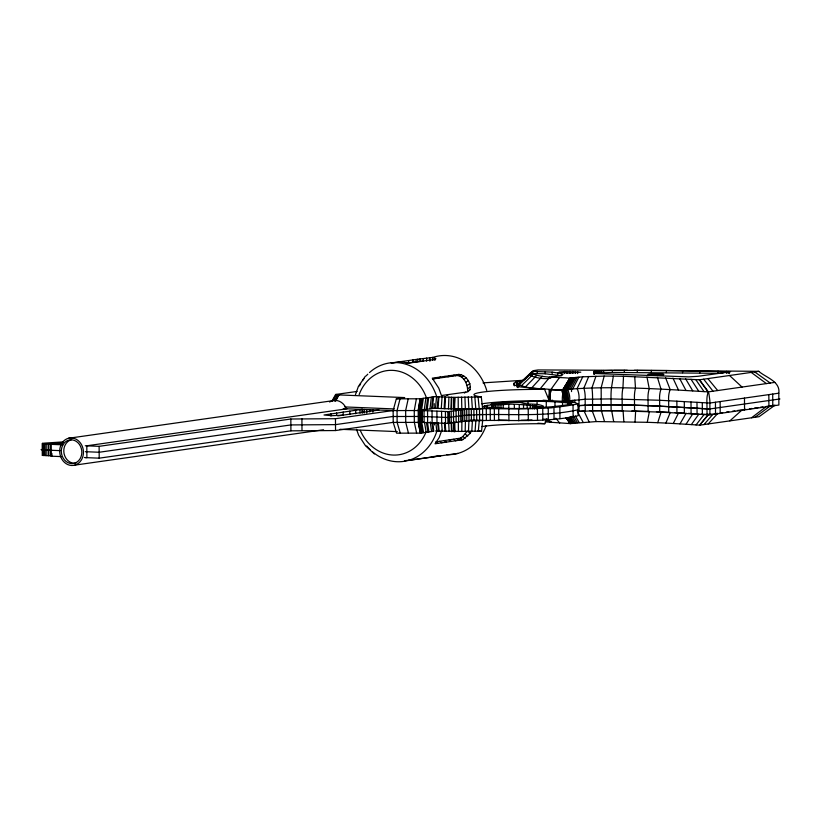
<?xml version="1.0" encoding="UTF-8"?>
<svg xmlns="http://www.w3.org/2000/svg" width="821" height="821" viewBox="0 0 821 821"><rect width="100%" height="100%" fill="white"/><g stroke="black" fill="none" stroke-linecap="round" stroke-linejoin="round"><path stroke-width="1.23" d="M434.945 396.687L420.106 398.801L418.166 410.541L434.135 408.273L454.649 409.053L454.762 397.385L481.311 396.933A60.6 4.864 -0.4 0 1 485.201 391.761A60.6 4.864 -0.4 0 1 544.569 389.38L549.187 400.627L563.873 401.366L585.157 399.242L611.05 398.914L659.632 400.258L709.826 403.039L778.801 393.197C780.638 381.344 765.624 377.434 758.748 371.328L634.335 370.322M435.51 430.974L461.802 431.425L461.895 420.588M454.762 397.385L454.136 409.084C495.412 407.093 537.303 412.234 578.056 403.87L578.138 415.713C540.044 424.129 500.779 418.3 462.213 421.512L448.605 423.451L421.881 422.374L393.218 422.425L393.136 410.582L396.327 398.842L404.671 397.58L338.529 394.901L335.132 401.192M453.52 409.053L453.685 397.385M432.544 379.004L457.112 375.515C464.214 376.08 467.837 384.823 467.642 391.165L470.012 389.667C471.613 382.863 465.835 374.817 458.888 374.397L432.277 378.173L438.773 388.138L441.431 395.537L467.837 391.843L470.012 389.667M563.873 401.366L563.216 392.028M451.488 408.971L451.755 397.313M451.006 408.95L451.304 397.292M461.802 431.425L465.168 431.323L465.435 420.485M448.482 408.848L448.892 397.19M465.168 431.323L468.493 431.251L468.945 420.403M444.92 408.704L445.516 397.056M758.748 371.328L699.523 379.784L623.519 376.264L622.923 387.933A14.983 4.628 -88.9 0 0 622.144 399.078L622.226 410.911L659.715 412.091L709.908 414.872L778.883 405.03L778.801 393.197M444.14 408.673L444.766 397.025M468.493 431.251L471.798 431.21L472.424 420.362L482.676 420.424L482.594 408.581L481.311 396.933M635.023 421.912L635.649 411.003L649.411 411.434L647.266 422.302L596.272 421.573L570.246 423.595L545.175 421.871M441.277 408.56L442.057 396.912M471.798 431.21L475.082 431.199L475.872 420.352M437.983 408.427L438.927 396.789M437.265 408.396L438.24 396.759M475.082 431.199L478.325 431.22L479.29 420.373M435.479 408.324L436.546 396.687M434.135 408.273L434.247 403.665M478.325 431.22L481.547 431.271L482.676 420.424L469.869 420.403M432.308 408.53L433.539 396.882M431.641 408.622L432.903 396.974M429.999 408.858L431.343 397.2M522.33 380.759L516.347 381.621L513.71 383.448L513.566 384.68L519.621 386.865L544.569 389.38M518.01 386.701A14.963 14.891 -38.5 0 1 519.211 384.721L531.218 373.411L531.351 372.282L533.804 370.589L538.042 369.943L666.395 370.507L730.587 371.759L697.963 376.305L688.747 376.87L593.675 373.473L594.414 371.195L595.307 370.907L612.384 370.384L612.394 372.436L722.87 373.329M427.197 409.258L428.685 397.58M426.15 409.402L427.69 397.713M424.283 409.669L425.904 397.969M421.584 410.059L423.349 398.339M420.66 410.182L422.476 398.462M419.469 410.356L421.337 398.616M623.519 376.264L613.349 376.121L611.491 387.758A14.973 2.822 -89.5 0 0 611.05 398.914L611.132 410.757L622.226 410.911M420.465 433.108L418.3 422.374L418.3 410.521L420.229 398.78M416.391 398.801L414.256 410.551L414.338 422.384L416.627 433.139M408.211 398.821L405.656 410.562L405.738 422.405L408.448 433.149M400.043 398.832L397.046 410.572L397.128 422.415L400.279 433.16M613.349 376.121L604.164 376.09L601.167 387.738L601.259 410.726L611.132 410.757M571.529 391.596L571.519 389.164L563.801 390.18L563.155 392.233A14.973 8.087 -87.4 0 0 562.395 401.305L574.905 402.577L578.056 403.87M647.266 422.302L657.724 422.702L661.162 411.896L669.177 412.275M594.414 371.195L594.188 374.007L594.168 371.944M595.954 376.192L591.941 387.851A14.911 2.843 88.7 0 1 592.546 398.996L592.629 410.839L579.072 411.454L578.99 399.622A14.922 9.749 85.6 0 0 577.101 388.538L582.746 376.808L604.164 376.09M355.431 394.737L358.315 386.65M441.78 430.225L439.122 437.706L435.017 443.802L462.726 439.707L470.289 433.272M481.824 426.581A60.6 4.864 -0.4 0 1 544.805 423.718L546.591 419.213M657.724 422.702L665.882 423.092L670.316 412.327M588.749 376.439L583.854 388.117A14.891 6.537 87.3 0 1 585.157 399.242L585.24 411.075M471.244 431.046L470.3 433.262L467.313 431.148L462.777 436.546L460.489 438.137L435.869 441.852L438.075 443.402M665.882 423.092L673.282 423.482L678.639 412.768L684.909 413.137M564.827 401.233A14.952 13.403 80.2 0 0 564.222 394.367L562.282 390.221L572.73 388.949L578.856 377.178L582.746 376.808M570.831 389.123L577.163 377.332L578.856 377.178M335.758 400.966L338.57 395.732M334.27 400.894L337.698 394.603M332.792 400.812L336.251 394.521M569.045 389.298L575.562 377.486L577.163 377.332M332.125 400.771L335.604 394.49L357.104 391.432M575.562 377.486L574.125 377.629L567.424 389.462A14.994 11.812 83.7 0 1 569.671 400.515L569.682 402.885M574.125 377.629L572.853 377.783L565.987 389.636A14.994 12.284 83 0 1 568.317 400.679L568.337 403.039M673.282 423.482L679.973 423.882L686.161 413.209M572.853 377.783L571.724 377.927L564.725 389.801A14.994 12.767 82.1 0 1 567.147 400.822M571.724 377.927L570.769 378.071L563.647 389.954A14.994 13.269 80.8 0 1 566.151 400.976M565.341 401.12A14.994 13.731 79 0 0 562.754 390.119L569.938 378.224L570.769 378.071M562.754 390.119L569.969 378.214C557.161 376.839 543.307 378.348 531.218 373.411M562.508 390.119L569.753 378.214M679.973 423.882L685.987 424.262L692.914 413.64L697.717 413.958M358.449 386.363L365.376 376.192M685.987 424.262L691.333 424.611L698.917 414.041M561.39 373.565L562.929 374.427L561.892 375.341L551.189 377.096L550.634 378.235C543.656 379.384 535.795 377.937 529.35 375.176L529.483 374.017L532.829 371.41L552.143 372.118L561.39 373.565L561.41 375.751L545.206 373.781L532.839 373.596L531.372 374.458L531.351 372.282L519.365 383.448L519.211 384.721C528.94 389.308 540.413 388.148 550.87 389.523L559.399 377.681M691.333 424.611L696.044 424.929L704.213 414.389L711.992 414.143M696.044 424.929L699.615 425.155L708.225 414.646M699.615 425.155L708.472 414.646M540.197 388.764L549.896 377.003M704.008 424.56L713.162 413.979M708.174 423.964L717.841 413.312L714.332 413.815M531.71 387.902L542.342 376.244M525.399 386.948L536.718 375.392M521.232 385.891L533.014 374.448M63.617 441.872L46.038 443.022C32.204 443.874 61.986 444.541 62.714 442.735M51.887 453.5L51.897 455.871L42.364 455.388L43.369 455.121M523.921 379.866L533.804 370.589M524.445 379.507L526.251 377.814M531.659 372.724L533.465 371.03M729.859 420.875L742.205 409.833M751.533 417.776L765.562 407.124M754.981 417.284L770.437 405.81M434.453 378.738L436.228 377.619M438.527 378.153L440.292 377.034M443.237 377.486L445.013 376.367M448.03 376.808L449.795 375.69M452.309 376.192L454.085 375.074M455.532 375.741L457.307 374.622M457.112 375.515L458.888 374.397M459.155 375.659L460.971 374.509M461.628 377.024L463.619 375.772M463.834 379.384L466.112 377.958M465.661 382.36L468.268 380.708M446.911 395.527L448.369 394.614M466.985 385.562L469.94 383.694M467.683 388.62L470.31 386.958M464.337 393.054L465.794 392.13M520.945 382.514L519.365 383.448A14.973 14.891 42.2 0 0 517.281 387.543M594.425 373.257L612.394 372.436M484.431 405.841L483.374 406.795C512.684 409.802 542.671 408.879 571.775 404.106L571.549 403.46C542.66 399.499 513.197 401.643 484.431 405.841L484.452 408.211M578.097 409.792C540.002 418.207 500.738 412.378 462.172 415.59L448.564 417.53L421.84 416.452L393.177 416.504M552.554 389.287L549.434 389.811L549.506 400.74L552.636 400.217M378.953 410.018L337.729 415.888M417.704 359.239L391.104 363.026L401.551 361.856L408.314 363.159L434.761 359.413L435.941 358.705L432.729 357.422L417.704 359.239L417.725 361.62L406.251 363.251M338.529 394.901L339.791 394.716L335.604 394.49M68.4 438.281L332.464 400.74M61.401 456.609L51.323 456.189L51.241 444.356L62.375 442.755M347.026 408.796L86.81 445.793L86.893 457.625L84.389 457.533M85.261 445.762L99.115 446.337L290.839 419.008L335.461 418.71L393.218 410.5M362.564 412.901L362.543 409.351L361.999 409.34L324.018 414.995L331.961 415.693L343.096 415.169M549.3 389.821L550.101 389.708L550.173 400.648L549.382 400.761L549.3 389.821L562.334 390.211L563.555 392.643M85.343 457.605L99.197 458.169L290.921 430.84L335.543 430.553L393.3 422.343M393.259 416.421L335.502 424.631L290.88 424.929L99.156 452.258L85.302 451.683M343.27 408.642L393.136 410.582L421.799 410.531L448.523 411.608L466.718 409.166L482.594 408.581L454.649 409.053M74.742 465.138L323.566 429.763M423.462 421.635L418.248 422.374L420.342 433.129L433.775 431.22L432.698 422.774M774.86 382.381L708.318 391.884C663.214 389.164 617.885 385.921 572.73 388.949M779.95 398.955L709.087 409.063C665.421 406.364 621.589 403.327 577.851 405.718M720.284 412.963L722.716 412.614M726.369 412.091L728.802 411.752M732.465 411.229L734.898 410.88M737.33 410.531L740.983 410.007M743.426 409.658L745.858 409.31M749.511 408.796L751.944 408.448M754.386 408.099L758.04 407.575M760.472 407.226L762.914 406.877M766.568 406.364L769.462 405.943M771.576 405.646L775.024 405.153L759.066 416.709L699.831 425.155M408.099 460.489L457.861 453.418M42.866 449.292L41.05 449.651L51.641 450.175M433.437 456.548L440.856 455.758L410.151 460.099M404.466 460.735L409.269 460.201M417.725 361.62L423.215 361.199L423.195 358.52M542.886 419.357L546.478 419.09M564.396 371.513L558.783 372.313L569.661 373.124L580.796 372.18L564.396 371.513L564.407 373.565M579.031 405.543C622.646 403.378 666.324 406.58 709.867 408.961M577.266 411.3L584.018 410.89L589.068 421.809M482.984 382.873L523.511 380.256M589.796 410.695L623.077 410.695L623.837 421.635M532.008 419.942L520.945 420.239M592.629 410.839L601.259 410.726M470.105 420.393L472.424 420.362M503.211 404.661C516.789 403.049 530.233 405.851 543.174 406.898L543.245 406.015C535.508 402.629 526.199 405.666 518.841 401.654L497.105 402.752L492.19 403.501L490.876 404.373L503.211 404.661L503.242 408.211M613.636 370.353L627.357 370.322M396.327 398.842L420.106 398.801M420.342 433.129L396.564 433.17L393.218 422.425M480.326 414.482L482.635 414.502M542.855 407.38L552.512 407.637M507.429 420.208L498.152 419.972M631.883 410.911L635.649 411.003M362.02 412.44L364.257 412.522M656.461 411.711L661.162 411.896M435.346 396.646L454.27 397.415M344.789 406.929L394.378 408.94M340.048 429.28L397.282 431.61M51.241 444.356L62.581 444.818M51.282 450.267L60.107 450.637M566.008 388.887L568.389 389.01M570.769 389.133L571.519 389.164M550.87 389.523L563.801 390.18M675.078 412.583L678.639 412.768M688.409 413.353L692.914 413.64M701.042 414.184L704.213 414.389M543.081 400.196L549.187 400.627A14.973 9.616 -86.5 0 1 550.101 391.566M537.858 423.215L544.805 423.718M545.986 420.414L550.932 421.471L551.496 422.476M465.127 434.093L467.785 435.972M462.777 436.546L465.168 438.24M460.489 438.137L462.726 439.707M459.175 438.537L461.381 440.097M457.133 438.825L459.339 440.384M453.592 439.327L455.799 440.887M449.128 439.964L451.334 441.524M444.305 440.651L446.511 442.211M439.697 441.308L441.903 442.858M754.663 371.913L770.272 383.038M751.215 372.406L766.404 383.592M729.541 375.495L742.04 387.071M365.581 445.813L374.397 453.962M547.104 418.956L550.203 422.384M707.856 378.594L717.687 390.539M555.766 418.166L559.717 423.051M703.689 379.189L713.008 391.207M699.523 379.784L708.318 391.884L708.964 393.947L709.888 400.751L709.908 414.872M699.297 379.774L708.061 391.874L707.168 396.133A14.388 5.963 -88.3 0 0 706.953 403.029L707.035 414.862M695.726 379.548L704.049 391.627M570.246 423.595L566.223 417.756L570.287 423.585M566.028 417.745L570.072 423.585M567.116 417.602L571.077 423.451M568.142 417.448L572.042 423.308M569.343 417.294L573.171 423.154M365.386 445.598L358.654 435.253L356.519 429.311M691.015 379.24L698.763 391.268M570.328 416.545L574.443 423.01M571.878 416.38L575.88 422.856M573.581 416.216L577.471 422.702M685.668 378.881L692.75 390.868M575.408 416.052L579.164 422.548M577.84 412.388L583.064 422.179M679.665 378.502L685.997 390.447M561.543 390.324L563.76 396.143M672.963 378.112L678.485 389.996M665.564 377.711L670.162 389.554A14.994 8.662 -87.1 0 0 668.653 400.679L668.735 412.511M592.105 410.623L596.272 421.573M657.405 377.332L660.997 389.123A14.994 7.882 -87.5 0 0 659.632 400.258L659.715 412.091M519.529 380.954L520.257 383.356M517.538 381.242L518.954 386.044M516.347 381.621L518.092 387.645M601.331 410.5L604.482 421.471M515.978 382.114L517.363 386.937M513.71 383.448L514.377 385.88M646.948 376.921L649.247 388.672A14.994 6.968 -88 0 0 648.046 399.806L648.138 411.639M419.552 422.189L421.584 432.954M611.645 410.531L613.656 421.491M420.742 422.025L422.712 432.79M421.666 421.891L423.585 432.667M424.56 422.712L426.15 432.298M426.427 422.446L427.926 432.051M427.464 422.292L428.921 431.908M430.245 421.902L431.579 431.528M432.041 422.877L433.139 431.312M434.165 422.569L434.453 424.98M435.828 422.579L436.782 431.025M437.593 422.651L438.476 431.087M438.311 422.682L439.163 431.117M478.089 396.892L479.207 408.53M441.565 422.805L442.293 431.251M474.836 396.871L475.79 408.509M444.397 422.928L445.013 431.353M445.177 422.959L445.762 431.384M634.705 376.531L635.495 388.23A14.983 5.952 -88.4 0 0 634.479 399.375L634.561 411.208M471.562 396.882L472.342 408.53M448.687 423.102L449.138 431.528M468.257 396.923L468.863 408.571M451.14 421.994L451.54 431.62M451.622 422.015L451.991 431.641M464.922 396.995L465.353 408.642M453.633 422.097L453.921 431.723M454.249 422.127L454.506 431.743M454.762 422.097L454.998 431.713M461.566 397.097L461.813 408.745M772.705 394.07L772.787 405.902M768.836 394.614L768.918 406.457M744.473 398.093L744.555 409.936M729.346 371.503L729.366 373.565M728.104 371.41L728.124 373.463M726.441 371.338L726.462 373.391M720.12 401.572L720.202 413.404M718.067 371.184L718.077 373.237M715.44 402.239L715.522 414.071M702.294 402.731L702.376 414.564M699.779 370.897L699.79 372.96M696.988 402.372L697.07 414.215M691.005 401.982L691.087 413.815M684.303 401.551L684.386 413.394M682.549 370.671L682.569 372.734M676.863 401.11L676.945 412.953M666.395 370.507L666.406 372.56M651.299 370.394L651.31 372.447M637.26 370.333L637.27 372.385M624.288 370.333L624.309 372.385M603.62 370.466L603.64 372.518M601.66 370.487L601.67 372.539M599.925 370.528L599.935 372.58M598.417 370.589L598.437 372.652M597.154 370.671L597.165 372.734M596.108 370.784L596.128 372.837M595.307 370.907L595.317 372.96M594.732 371.051L594.743 373.114M594.373 371.318L594.301 373.637M594.035 372.365L594.045 374.417M577.666 371.574L577.676 373.627M575.398 371.441L575.418 373.504M574.803 400.022L574.823 402.382M572.76 371.369L572.771 373.432M572.914 400.186L572.935 402.557M573.037 405.276L573.12 417.119M571.2 400.361L571.221 402.721M569.918 371.359L569.928 373.422M568.245 402.834L568.265 405.205M567.065 371.41L567.075 373.463M562.498 402.269L562.529 405.82M559.86 406.795L559.943 418.638M557.675 372.785L557.695 374.971M554.955 401.808L554.996 406.539M553.959 407.329L554.042 419.162M552.143 372.118L552.164 374.294M551.004 389.523L551.014 391.956M549.67 389.759L549.742 400.689M548.243 407.77L548.325 419.613M546.263 401.5L546.304 407.421M545.185 371.595L545.206 373.781M542.743 408.14L542.825 419.972M537.18 371.246L537.191 373.432M537.427 408.427L537.509 420.26M537.067 401.397L537.088 404.948M537.067 406.549L537.078 408.92M536.585 406.323L536.595 408.694M536.062 406.077L536.072 408.448M535.559 405.841L535.579 408.211M535.148 405.646L535.159 408.016M534.882 405.523L534.892 407.893M534.42 405.41L534.44 408.961M532.829 371.41L532.839 373.596M532.634 405.164L532.655 408.714M530.222 404.958L530.243 408.509M528.221 408.796L528.303 420.629M528.006 401.541L528.016 403.911M527.185 404.794L527.205 408.345M523.521 404.681L523.552 408.232M519.241 404.609L519.262 408.16M518.687 408.971L518.769 420.814M514.326 404.589L514.357 408.14M508.794 404.599L508.815 408.15M508.846 408.971L508.928 420.814M500.964 404.681L500.995 408.232M498.922 404.691L498.952 408.242M498.686 408.786L498.768 420.629M497.074 404.681L497.105 408.232M495.432 404.65L495.463 408.201M494.334 408.684L494.416 420.526M493.996 404.609L494.016 408.16M492.754 404.548L492.785 408.099M491.676 404.691L491.707 408.242M490.199 408.612L490.281 420.455M487.253 405.287L487.274 407.657M486.289 408.581L486.371 420.424M479.515 408.612L479.597 420.455M476.611 408.663L476.693 420.506M473.881 408.755L473.963 420.588M471.316 408.858L471.398 420.701M468.935 409.002L469.017 420.834M466.718 409.166L466.8 421.009M464.686 409.361L464.768 421.194M462.818 409.576L462.9 421.419M462.131 409.669L462.213 421.512M460.704 409.874L460.786 421.717M458.58 410.182L458.662 422.015M458.344 421.932L458.416 431.559M456.076 410.531L456.158 422.374M453.5 410.9L453.582 422.733M451.181 411.229L451.263 423.072M449.415 411.485L449.498 423.318M448.523 411.608L448.605 423.451M447.897 411.588L447.979 423.431M445.423 411.495L445.516 423.328M441.575 411.331L441.657 423.174M436.905 411.147L436.988 422.979M434.843 358.079L434.863 360.44M432.718 357.422L432.739 360.398M432.041 410.952L432.123 422.784M429.876 357.73L429.906 361.23M427.546 410.767L427.628 422.599M426.602 358.11L426.622 361.158M424.026 410.623L424.108 422.456M422.066 410.541L422.148 422.384M421.799 410.531L421.881 422.374M421.491 410.531L421.573 422.374M420.978 410.531L421.07 422.374M419.942 358.931L419.962 361.373M420.352 410.541L420.434 422.374M419.675 410.541L419.757 422.374M419.038 410.541L419.12 422.374M418.525 410.541L418.607 422.374M416.134 359.465L416.144 361.845M412.912 359.926L412.932 362.307M408.622 360.532L408.642 362.913M372.857 409.771L372.867 412.132M369.758 409.648L369.778 412.009M366.761 409.525L366.792 413.076M364.226 409.422L364.257 412.973M361.999 409.34L362.03 412.891M360.019 409.617L360.039 413.168M355.678 410.233L355.709 413.784M349.797 411.075L349.818 414.626M343.168 412.019L343.199 415.57M336.61 412.942L336.631 415.313M335.461 418.71L335.543 430.553M330.935 413.753L330.945 416.124M301.912 418.648L301.995 430.491M290.839 419.008L290.921 430.84M99.115 446.337L99.197 458.169M50.307 443.976L50.389 455.809M48.562 443.904L48.644 455.737M46.787 443.833L46.869 455.665M45.196 443.761L45.278 455.604M44.006 443.72L44.088 455.552M43.41 443.689L43.503 455.532M42.887 443.668L42.969 455.511M42.702 443.381L42.784 455.224M42.456 443.617L42.538 455.46M42.374 443.473L42.364 455.388M458.18 397.22L458.251 408.889M481.773 403.829A63.792 5.111 -0.4 0 1 549.187 400.627M648.067 375.597A8.056 0.647 -0.4 0 1 654.871 375.084A8.056 0.647 -0.4 0 1 662.845 375.351M437.131 430.327A49.732 42.62 81.9 0 1 372.765 452.032M370.045 449.58A49.732 42.62 81.9 0 1 366.7 445.977M359.475 385.87A49.732 42.62 81.9 0 1 360.624 383.715M362.554 380.605A49.732 42.62 81.9 0 1 363.949 378.635M366.207 375.885A49.732 42.62 81.9 0 1 367.808 374.171M369.501 372.549A49.732 42.62 81.9 0 1 436.649 396.471M432.688 357.484A49.732 42.62 81.9 0 1 486.761 390.529M486.104 425.658A49.732 42.62 81.9 0 1 446.798 454.649M426.068 431.959A42.487 36.422 81.9 0 1 393.649 455.08A42.487 36.422 81.9 0 1 360.296 430.399M359.146 394.573A42.487 36.422 81.9 0 1 392.53 370.353A42.487 36.422 81.9 0 1 426.263 397.292M329.601 401.992A13.813 11.843 81.9 0 1 345.877 407.698M75.912 463.136A11.925 10.221 81.9 0 1 64.048 453.531A11.925 10.221 81.9 0 1 71.314 439.769M481.547 431.271A60.6 4.864 -0.4 0 1 478.038 430.676M651.71 375.064A8.056 0.647 -0.4 0 0 663.871 374.427A8.056 0.647 -0.4 0 0 651.874 373.945A8.056 0.647 -0.4 0 0 651.71 375.064M61.226 444.407A13.813 11.843 81.9 0 0 71.663 465.486A13.813 11.843 81.9 0 0 81.813 445.239A13.813 11.843 81.9 0 0 61.226 444.407M62.642 445.403A11.925 10.221 81.9 0 0 71.653 463.598A11.925 10.221 81.9 0 0 80.417 446.131A11.925 10.221 81.9 0 0 62.642 445.403"/></g></svg>
